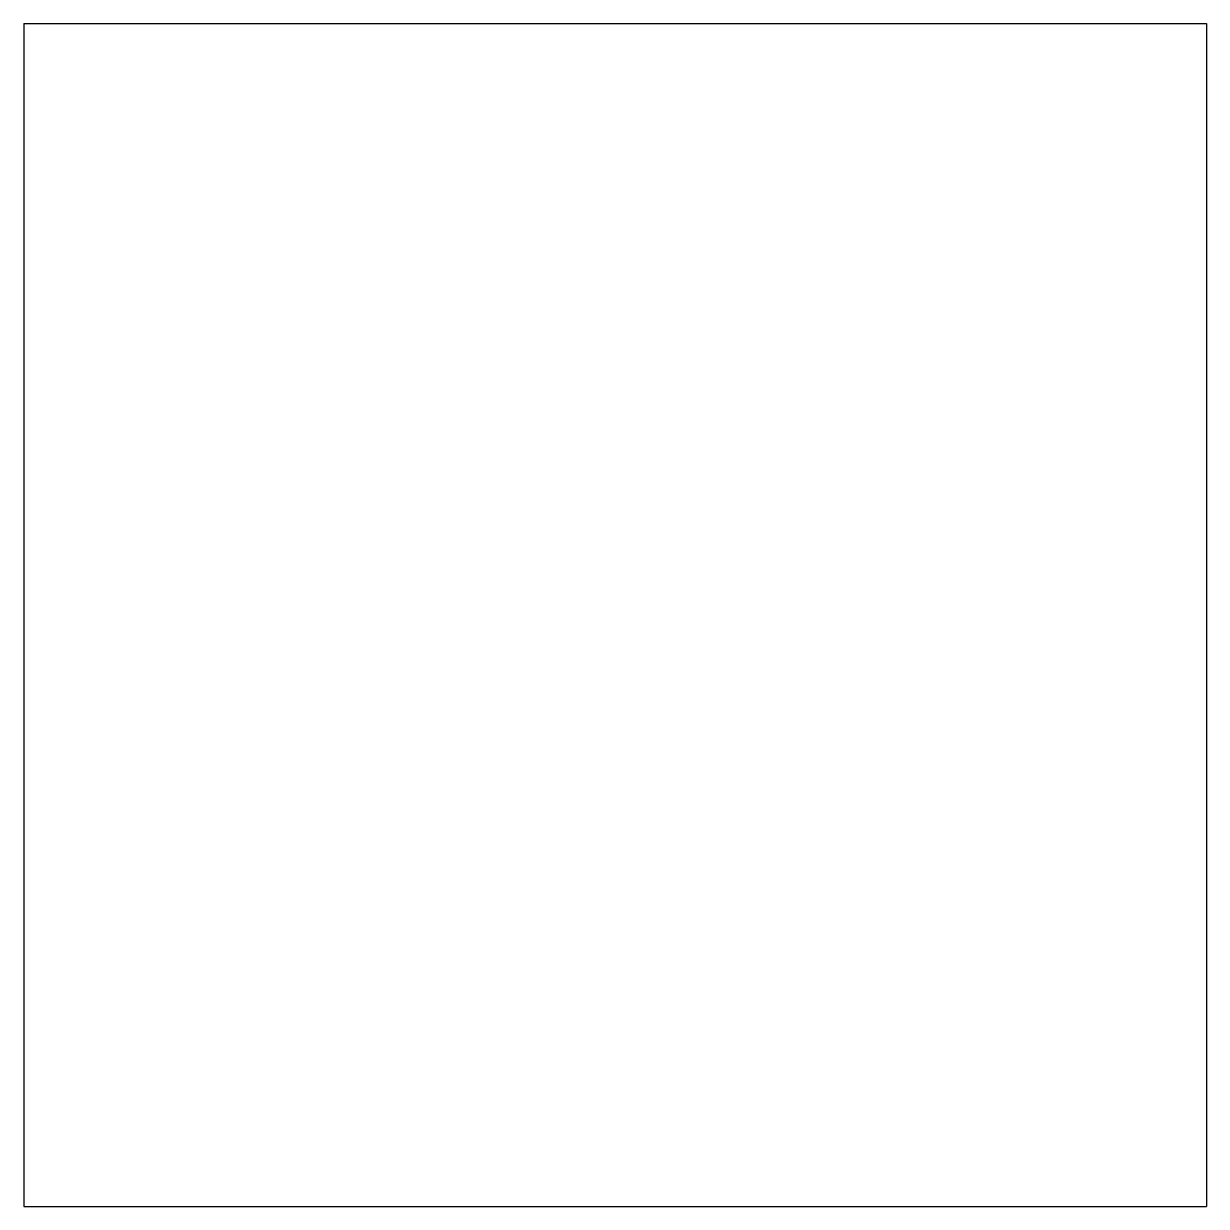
# Model space of a CAD drawing. Header units: millimetres. Extents: x -53 to 67, y 7 to 127.
import ezdxf

# ---------------------------------------------------------------- set-up
doc = ezdxf.new("R2010")
doc.units = ezdxf.units.MM

msp = doc.modelspace()

# ---------------------------------------------------------------- linework, layer by layer
at = {"color": 7, "linetype": 'Continuous'}
for p, q in [((-53.19, 126.89), (66.81, 126.89)), ((-53.19, 126.89), (-53.19, 6.89)), ((66.81, 126.89), (66.81, 6.89)), ((-53.19, 6.89), (66.81, 6.89))]:
    msp.add_line(p, q, dxfattribs=at)

doc.saveas('drawing.dxf')
